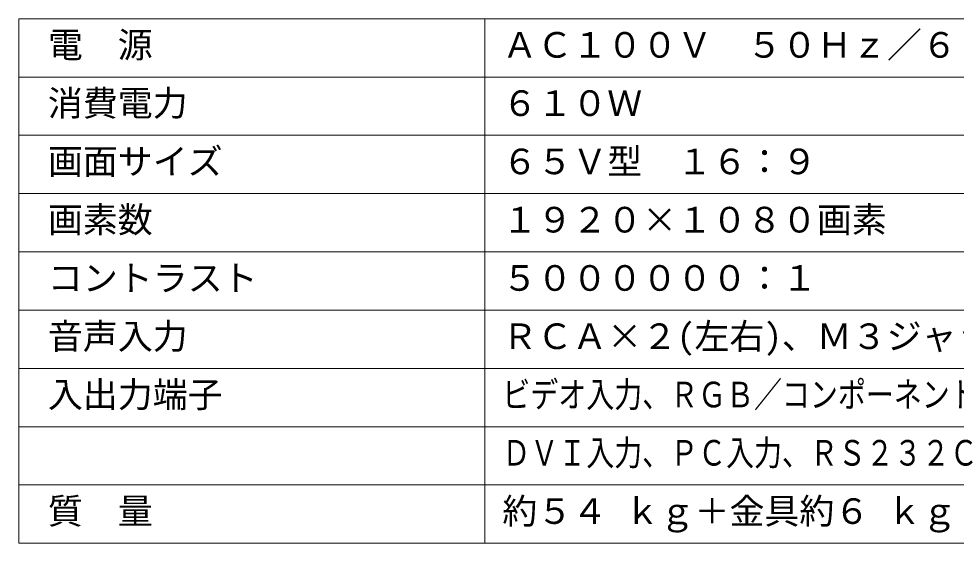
# Model space of a CAD drawing. Units: millimetres, scale not verified. Extents: x -63 to 62, y -56 to 57.
# Drawn here: x -62.5 to 17.9, y -56.5 to -11.5 of the extents above; entities that cross this region are included whole.
import ezdxf
from ezdxf.enums import TextEntityAlignment as Align

# ---------------------------------------------------------------- set-up
doc = ezdxf.new("R2010")
doc.units = ezdxf.units.MM
doc.header["$LTSCALE"] = 0.125
doc.layers.add('0-1_WAKU', color=1, linetype='Continuous', lineweight=18)
doc.layers.add('0-2_MOJI1', color=7, linetype='Continuous')
doc.styles.add('ＭＳ ゴシック', font='')
doc.styles.get('ＭＳ ゴシック').set_extended_font_data('MS Gothic')

msp = doc.modelspace()

# ---------------------------------------------------------------- linework, layer by layer
at = {"layer": '0-1_WAKU', "color": 4}
for p, q in [((-62.5018, -11.4971), (62.4982, -11.4971)), ((-62.5018, -11.4971), (-62.5018, -56.4971)), ((-22.5018, -11.4971), (-22.5018, -56.4971)), ((62.4982, -56.4971), (-62.5018, -56.4971))]:
    msp.add_line(p, q, dxfattribs=at)
at = {"layer": '0-1_WAKU'}
for p, q in [((-62.5018, -16.4971), (62.4982, -16.4971)), ((-62.5018, -21.4971), (62.4982, -21.4971)), ((-62.5018, -26.4971), (62.4982, -26.4971)), ((-62.5018, -31.4971), (62.4982, -31.4971)), ((-62.5018, -36.4971), (62.4982, -36.4971)), ((-62.5018, -41.4971), (62.4982, -41.4971)), ((-62.5018, -46.4971), (62.4982, -46.4971)), ((-62.5018, -51.4971), (62.4982, -51.4971))]:
    msp.add_line(p, q, dxfattribs=at)

# ---------------------------------------------------------------- texts
at = {"layer": '0-2_MOJI1', "style": 'ＭＳ ゴシック'}
for s, p in [('電  源', (-60.0018, -15.4971)), ('ＡＣ１００Ｖ\u3000５０Ｈｚ／６０Ｈｚ', (-21.0018, -15.4971)), ('消費電力', (-60.0018, -20.4971)), ('６１０Ｗ', (-21.0018, -20.4971)), ('画面サイズ', (-60.0018, -25.4971)), ('６５Ｖ型\u3000１６：９', (-21.0018, -25.4971)), ('画素数', (-60.0018, -30.4971)), ('１９２０×１０８０画素', (-21.0018, -30.4971)), ('コントラスト', (-60.0018, -35.4971)), ('５００００００：１', (-21.0018, -35.4971)), ('音声入力', (-60.0018, -40.4971)), ('ＲＣＡ×２(左右)、Ｍ３ジャック×１', (-21.0018, -40.4971)), ('入出力端子', (-60.0018, -45.4971)), ('質\u3000量', (-60.0018, -55.4971)), ('約５４ ｋｇ＋金具約６ ｋｇ', (-21.0018, -55.4971))]:
    msp.add_text(s, height=2.199, dxfattribs=at).set_placement(p, align=Align.BOTTOM_LEFT)
at = {"layer": '0-2_MOJI1', "style": 'ＭＳ ゴシック', "width": 0.8}
for s, p in [('ビデオ入力、ＲＧＢ／コンポーネントビデオ入力、ＨＤＭＩ入力', (-21.0018, -45.4971)), ('ＤＶＩ入力、ＰＣ入力、ＲＳ２３２Ｃ', (-21.0018, -50.4971))]:
    msp.add_text(s, height=2.199, dxfattribs=at).set_placement(p, align=Align.BOTTOM_LEFT)

doc.saveas('drawing.dxf')
